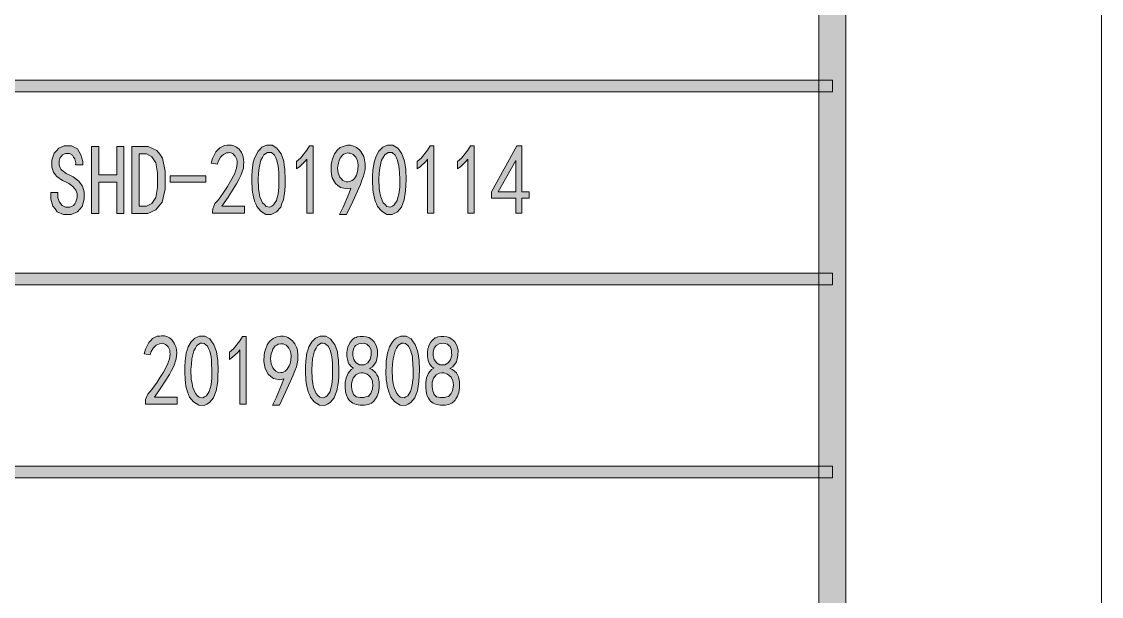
# Model space of a CAD drawing. Header units: millimetres. Extents: x 0 to 829, y 0 to 570.
# Drawn here: x 768.62 to 807.13, y 42.43 to 62.92 of the extents above; entities that cross this region are included whole.
import ezdxf

# ---------------------------------------------------------------- set-up
doc = ezdxf.new("R2010")
doc.units = ezdxf.units.MM

msp = doc.modelspace()

# ---------------------------------------------------------------- hatches: boundary and pattern name
h = msp.add_hatch(color=0)
h.dxf.hatch_style = 2
h.paths.add_polyline_path([(798.015083, 9.119306), (797.055528, 10.078861), (797.055528, 560.002972), (798.015083, 560.962528)])
h = msp.add_hatch(color=0)
h.dxf.hatch_style = 2
h.paths.add_polyline_path([(797.535306, 60.833), (797.535306, 60.42025), (749.508139, 60.42025), (749.508139, 60.833)])
h = msp.add_hatch(color=0)
h.dxf.hatch_style = 2
h.paths.add_polyline_path([(770.85825, 56.747833), (770.85825, 56.585556), (770.777111, 56.328028), (770.695972, 56.236306), (770.614833, 56.141056), (770.392583, 56.045806), (770.255, 56.045806), (770.113889, 56.045806), (769.895167, 56.144583), (769.817556, 56.243361), (769.739944, 56.338611), (769.658806, 56.585556), (769.658806, 56.733722), (769.658806, 56.828972), (769.916333, 56.828972), (769.916333, 56.747833), (769.916333, 56.642), (769.96925, 56.479722), (770.018639, 56.423278), (770.068028, 56.366833), (770.187972, 56.310389), (770.255, 56.310389), (770.343194, 56.310389), (770.473722, 56.370361), (770.516056, 56.430333), (770.558389, 56.490306), (770.600722, 56.634944), (770.600722, 56.719611), (770.600722, 56.790167), (770.551333, 56.917167), (770.501944, 56.977139), (770.449028, 57.037111), (770.304389, 57.146472), (770.209139, 57.195861), (770.075083, 57.259361), (769.881056, 57.396944), (769.821083, 57.474556), (769.764639, 57.552167), (769.704667, 57.735611), (769.704667, 57.841444), (769.704667, 57.986083), (769.785806, 58.225972), (769.866944, 58.317694), (769.948083, 58.405889), (770.142111, 58.497611), (770.255, 58.497611), (770.399639, 58.497611), (770.611306, 58.38825), (770.674806, 58.282417), (770.738306, 58.173056), (770.801806, 57.936694), (770.801806, 57.813222), (770.544278, 57.813222), (770.551333, 57.887306), (770.516056, 58.028417), (770.47725, 58.091917), (770.438444, 58.155417), (770.325556, 58.218917), (770.255, 58.218917), (770.187972, 58.218917), (770.078611, 58.173056), (770.039806, 58.127194), (770.001, 58.081333), (769.962194, 57.957861), (769.962194, 57.88025), (769.962194, 57.820278), (769.993944, 57.710917), (770.025694, 57.665056), (770.053917, 57.619194), (770.216194, 57.509833), (770.343194, 57.446333), (770.466667, 57.382833), (770.657167, 57.234667), (770.724194, 57.146472), (770.791222, 57.058278), (770.85825, 56.857194)])
h = msp.add_hatch(color=0)
h.dxf.hatch_style = 2
h.paths.add_polyline_path([(772.272889, 56.074028), (772.015361, 56.074028), (772.015361, 57.195861), (771.376833, 57.195861), (771.376833, 56.074028), (771.115778, 56.074028), (771.115778, 58.469389), (771.376833, 58.469389), (771.376833, 57.460444), (772.015361, 57.460444), (772.015361, 58.469389), (772.272889, 58.469389)])
h = msp.add_hatch(color=0)
h.paths.add_polyline_path([(773.740444, 57.266417), (773.740444, 56.941861), (773.631083, 56.48325), (773.521722, 56.345667), (773.412361, 56.211611), (773.119556, 56.074028), (772.932583, 56.074028), (772.551583, 56.074028), (772.551583, 58.469389), (772.932583, 58.469389), (773.140722, 58.469389), (773.447639, 58.331806), (773.546417, 58.190694), (773.641667, 58.049583), (773.740444, 57.587444)])
h.paths.add_polyline_path([(773.472333, 57.266417), (773.472333, 57.523944), (773.405306, 57.887306), (773.338278, 57.993139), (773.27125, 58.098972), (773.070167, 58.204806), (772.932583, 58.204806), (772.809111, 58.204806), (772.809111, 56.338611), (772.932583, 56.338611), (773.070167, 56.338611), (773.27125, 56.440917), (773.338278, 56.543222), (773.405306, 56.645528), (773.472333, 57.005361)])
h = msp.add_hatch(color=0)
h.dxf.hatch_style = 2
h.paths.add_polyline_path([(775.433778, 56.144583), (775.440833, 56.250417), (775.518444, 56.437389), (775.592528, 56.522056), (775.663083, 56.606722), (775.850056, 56.867778), (775.962944, 57.047694), (776.072306, 57.227611), (776.220472, 57.502778), (776.252222, 57.601556), (776.2875, 57.700333), (776.312194, 57.866139), (776.305139, 57.936694), (776.294556, 58.00725), (776.241639, 58.123667), (776.195778, 58.169528), (776.153444, 58.215389), (776.047611, 58.254194), (775.991167, 58.247139), (775.931194, 58.240083), (775.818306, 58.183639), (775.765389, 58.13425), (775.712472, 58.084861), (775.631333, 57.936694), (775.603111, 57.841444), (775.387917, 57.88025), (775.433778, 58.042528), (775.550194, 58.278889), (775.62075, 58.352972), (775.691306, 58.423528), (775.853583, 58.504667), (775.948833, 58.511722), (776.005278, 58.518778), (776.107583, 58.51525), (776.153444, 58.504667), (776.195778, 58.494083), (776.291028, 58.444694), (776.336889, 58.405889), (776.386278, 58.370611), (776.463889, 58.254194), (776.495639, 58.176583), (776.523861, 58.098972), (776.548556, 57.912), (776.537972, 57.806167), (776.530917, 57.696806), (776.442722, 57.43575), (776.365111, 57.287583), (776.2875, 57.135889), (775.984111, 56.663167), (775.758333, 56.338611), (776.566194, 56.338611), (776.566194, 56.088139), (775.433778, 56.088139)])
h = msp.add_hatch(color=0)
h.paths.add_polyline_path([(776.837833, 57.425167), (776.841361, 57.612139), (776.883694, 57.904944), (776.918972, 58.014306), (776.957778, 58.123667), (777.060083, 58.303583), (777.127111, 58.374139), (777.194139, 58.441167), (777.359944, 58.511722), (777.458722, 58.511722), (777.5575, 58.511722), (777.726833, 58.409417), (777.800917, 58.310639), (777.875, 58.208333), (777.97025, 57.950806), (777.991417, 57.799111), (778.012583, 57.643889), (778.026694, 57.291111), (778.019639, 57.090028), (778.009056, 56.888944), (777.956139, 56.564389), (777.90675, 56.437389), (777.860889, 56.310389), (777.71625, 56.137528), (777.621, 56.088139), (777.52575, 56.03875), (777.33525, 56.049333), (777.24, 56.109306), (777.14475, 56.169278), (777.010694, 56.3245), (776.971889, 56.423278), (776.933083, 56.522056), (776.876639, 56.730194), (776.859, 56.836028), (776.841361, 56.945389), (776.830778, 57.241722)])
h.paths.add_polyline_path([(777.070667, 57.509833), (777.056556, 57.319333), (777.067139, 56.973611), (777.095361, 56.821917), (777.123583, 56.67375), (777.215306, 56.458556), (777.278806, 56.395056), (777.342306, 56.331556), (777.476361, 56.306861), (777.543389, 56.345667), (777.610417, 56.384472), (777.709194, 56.539694), (777.737417, 56.656111), (777.769167, 56.772528), (777.800917, 57.023), (777.800917, 57.160583), (777.800917, 57.298167), (777.793861, 57.545111), (777.783278, 57.658), (777.776222, 57.770889), (777.723306, 57.971972), (777.6845, 58.063694), (777.642167, 58.155417), (777.529278, 58.250667), (777.458722, 58.254194), (777.388167, 58.257722), (777.264694, 58.169528), (777.211778, 58.077806), (777.158861, 57.986083), (777.088306, 57.703861)])
h = msp.add_hatch(color=0)
h.dxf.hatch_style = 2
h.paths.add_polyline_path([(778.799278, 58.021361), (778.725194, 57.929639), (778.54175, 57.756778), (778.428861, 57.672111), (778.428861, 57.936694), (778.569972, 58.056639), (778.799278, 58.338861), (778.887472, 58.497611), (779.021528, 58.497611), (779.021528, 56.088139), (778.799278, 56.088139)])
h = msp.add_hatch(color=0)
h.paths.add_polyline_path([(779.963444, 56.045806), (780.086917, 56.303333), (780.291528, 56.776056), (780.369139, 56.984194), (780.228028, 56.955972), (779.995194, 57.001833), (779.903472, 57.075917), (779.81175, 57.15), (779.698861, 57.347556), (779.677694, 57.474556), (779.660056, 57.601556), (779.663583, 57.830861), (779.68475, 57.929639), (779.705917, 58.031944), (779.776472, 58.201278), (779.825861, 58.268306), (779.871722, 58.335333), (779.988139, 58.427056), (780.055167, 58.455278), (780.122194, 58.4835), (780.242139, 58.511722), (780.295056, 58.511722), (780.347972, 58.511722), (780.457333, 58.4835), (780.513778, 58.455278), (780.570222, 58.427056), (780.672528, 58.345917), (780.714861, 58.289472), (780.760722, 58.233028), (780.824222, 58.116611), (780.838333, 58.056639), (780.855972, 57.996667), (780.873611, 57.844972), (780.873611, 57.749722), (780.873611, 57.654472), (780.817167, 57.411056), (780.760722, 57.266417), (780.704278, 57.11825), (780.429111, 56.507944), (780.210389, 56.045806)])
h.paths.add_polyline_path([(779.903472, 57.615667), (779.910528, 57.523944), (779.974028, 57.37225), (780.026944, 57.315806), (780.079861, 57.255833), (780.196278, 57.202917), (780.25625, 57.209972), (780.316222, 57.217028), (780.415, 57.259361), (780.453806, 57.294639), (780.489083, 57.329917), (780.559639, 57.446333), (780.591389, 57.531), (780.616083, 57.636833), (780.626667, 57.81675), (780.616083, 57.887306), (780.6055, 57.961389), (780.545528, 58.084861), (780.496139, 58.13425), (780.450278, 58.183639), (780.344444, 58.233028), (780.291528, 58.233028), (780.25625, 58.240083), (780.168056, 58.218917), (780.115139, 58.190694), (780.062222, 58.162472), (779.977556, 58.049583), (779.949333, 57.964917), (779.917583, 57.88025), (779.892889, 57.707389)])
h = msp.add_hatch(color=0)
h.paths.add_polyline_path([(781.141722, 57.425167), (781.148778, 57.612139), (781.191111, 57.904944), (781.226389, 58.014306), (781.261667, 58.123667), (781.3675, 58.303583), (781.434528, 58.374139), (781.501556, 58.441167), (781.667361, 58.511722), (781.766139, 58.511722), (781.861389, 58.511722), (782.03425, 58.409417), (782.104806, 58.310639), (782.178889, 58.208333), (782.274139, 57.950806), (782.295306, 57.799111), (782.32, 57.643889), (782.334111, 57.291111), (782.323528, 57.090028), (782.316472, 56.888944), (782.260028, 56.564389), (782.214167, 56.437389), (782.164778, 56.310389), (782.023667, 56.137528), (781.928417, 56.088139), (781.833167, 56.03875), (781.642667, 56.049333), (781.547417, 56.109306), (781.452167, 56.169278), (781.314583, 56.3245), (781.275778, 56.423278), (781.236972, 56.522056), (781.180528, 56.730194), (781.162889, 56.836028), (781.148778, 56.945389), (781.138194, 57.241722)])
h.paths.add_polyline_path([(781.378083, 57.509833), (781.360444, 57.319333), (781.371028, 56.973611), (781.39925, 56.821917), (781.427472, 56.67375), (781.519194, 56.458556), (781.586222, 56.395056), (781.649722, 56.331556), (781.78025, 56.306861), (781.847278, 56.345667), (781.914306, 56.384472), (782.013083, 56.539694), (782.044833, 56.656111), (782.076583, 56.772528), (782.104806, 57.023), (782.104806, 57.160583), (782.104806, 57.298167), (782.09775, 57.545111), (782.090694, 57.658), (782.080111, 57.770889), (782.030722, 57.971972), (781.988389, 58.063694), (781.946056, 58.155417), (781.833167, 58.250667), (781.766139, 58.254194), (781.695583, 58.257722), (781.572111, 58.169528), (781.519194, 58.077806), (781.46275, 57.986083), (781.395722, 57.703861)])
h = msp.add_hatch(color=0)
h.dxf.hatch_style = 2
h.paths.add_polyline_path([(783.103167, 58.021361), (783.032611, 57.929639), (782.845639, 57.756778), (782.73275, 57.672111), (782.73275, 57.936694), (782.873861, 58.056639), (783.103167, 58.338861), (783.194889, 58.497611), (783.328944, 58.497611), (783.328944, 56.088139), (783.103167, 56.088139)])
h = msp.add_hatch(color=0)
h.dxf.hatch_style = 2
h.paths.add_polyline_path([(784.538972, 58.021361), (784.468417, 57.929639), (784.281444, 57.756778), (784.168556, 57.672111), (784.168556, 57.936694), (784.309667, 58.056639), (784.538972, 58.338861), (784.630694, 58.497611), (784.76475, 58.497611), (784.76475, 56.088139), (784.538972, 56.088139)])
h = msp.add_hatch(color=0)
h.paths.add_polyline_path([(786.242889, 56.620833), (785.382111, 56.620833), (785.382111, 56.857194), (786.28875, 58.497611), (786.458083, 58.497611), (786.458083, 56.857194), (786.726194, 56.857194), (786.726194, 56.620833), (786.458083, 56.620833), (786.458083, 56.088139), (786.242889, 56.088139)])
h.paths.add_polyline_path([(786.242889, 56.857194), (786.242889, 57.964917), (785.614944, 56.857194)])
h = msp.add_hatch(color=0)
h.dxf.hatch_style = 2
h.paths.add_polyline_path([(775.197417, 57.195861), (773.920361, 57.195861), (773.920361, 57.418111), (775.197417, 57.418111)])
h = msp.add_hatch(color=0)
h.dxf.hatch_style = 2
h.paths.add_polyline_path([(797.535306, 53.950306), (797.535306, 53.537556), (749.508139, 53.537556), (749.508139, 53.950306)])
h = msp.add_hatch(color=0)
h.dxf.hatch_style = 2
h.paths.add_polyline_path([(773.041944, 49.343028), (773.045472, 49.448861), (773.126611, 49.635833), (773.197167, 49.7205), (773.27125, 49.805167), (773.454694, 50.066222), (773.567583, 50.246139), (773.680472, 50.426056), (773.825111, 50.701222), (773.860389, 50.8), (773.892139, 50.898778), (773.916833, 51.068111), (773.909778, 51.135139), (773.902722, 51.205694), (773.849806, 51.322111), (773.803944, 51.367972), (773.758083, 51.413833), (773.655778, 51.452639), (773.595806, 51.445583), (773.535833, 51.438528), (773.426472, 51.382083), (773.373556, 51.332694), (773.317111, 51.283306), (773.235972, 51.135139), (773.20775, 51.039889), (772.996083, 51.082222), (773.041944, 51.240972), (773.154833, 51.477333), (773.225389, 51.551417), (773.295944, 51.6255), (773.46175, 51.703111), (773.557, 51.710167), (773.613444, 51.717222), (773.712222, 51.713694), (773.758083, 51.703111), (773.803944, 51.692528), (773.895667, 51.643139), (773.945056, 51.607861), (773.990917, 51.569056), (774.068528, 51.452639), (774.100278, 51.375028), (774.132028, 51.297417), (774.153194, 51.110444), (774.146139, 51.004611), (774.135556, 50.89525), (774.050889, 50.634194), (773.973278, 50.486028), (773.892139, 50.334333), (773.592278, 49.861611), (773.3665, 49.537056), (774.174361, 49.537056), (774.174361, 49.286583), (773.041944, 49.286583)])
h = msp.add_hatch(color=0)
h.paths.add_polyline_path([(774.442472, 50.623611), (774.449528, 50.810583), (774.491861, 51.106917), (774.527139, 51.21275), (774.562417, 51.322111), (774.66825, 51.502028), (774.735278, 51.572583), (774.802306, 51.639611), (774.968111, 51.710167), (775.066889, 51.710167), (775.162139, 51.710167), (775.335, 51.611389), (775.405556, 51.509083), (775.479639, 51.406778), (775.574889, 51.14925), (775.596056, 50.997556), (775.62075, 50.842333), (775.634861, 50.489556), (775.624278, 50.288472), (775.617222, 50.087389), (775.560778, 49.762833), (775.514917, 49.635833), (775.465528, 49.512361), (775.324417, 49.335972), (775.229167, 49.286583), (775.133917, 49.237194), (774.943417, 49.247778), (774.848167, 49.30775), (774.752917, 49.367722), (774.615333, 49.526472), (774.576528, 49.621722), (774.537722, 49.7205), (774.481278, 49.928639), (774.463639, 50.038), (774.449528, 50.143833), (774.438944, 50.440167)])
h.paths.add_polyline_path([(774.678833, 50.708278), (774.661194, 50.517778), (774.671778, 50.172056), (774.7, 50.023889), (774.728222, 49.872194), (774.819944, 49.657), (774.886972, 49.5935), (774.950472, 49.533528), (775.081, 49.508833), (775.148028, 49.544111), (775.215056, 49.582917), (775.313833, 49.738139), (775.345583, 49.854556), (775.377333, 49.970972), (775.405556, 50.221444), (775.405556, 50.359028), (775.405556, 50.496611), (775.3985, 50.743556), (775.391444, 50.856444), (775.380861, 50.969333), (775.331472, 51.170417), (775.289139, 51.262139), (775.246806, 51.353861), (775.133917, 51.449111), (775.066889, 51.452639), (774.996333, 51.456167), (774.872861, 51.367972), (774.819944, 51.27625), (774.7635, 51.184528), (774.696472, 50.902306)])
h = msp.add_hatch(color=0)
h.dxf.hatch_style = 2
h.paths.add_polyline_path([(776.403917, 51.219806), (776.333361, 51.128083), (776.146389, 50.955222), (776.0335, 50.870556), (776.0335, 51.135139), (776.174611, 51.255083), (776.403917, 51.537306), (776.495639, 51.696056), (776.629694, 51.696056), (776.629694, 49.286583), (776.403917, 49.286583)])
h = msp.add_hatch(color=0)
h.paths.add_polyline_path([(777.571611, 49.24425), (777.695083, 49.505306), (777.896167, 49.9745), (777.973778, 50.182639), (777.836194, 50.154417), (777.603361, 50.200278), (777.508111, 50.274361), (777.416389, 50.348444), (777.3035, 50.549528), (777.285861, 50.673), (777.264694, 50.8), (777.268222, 51.029306), (777.289389, 51.128083), (777.314083, 51.230389), (777.384639, 51.399722), (777.4305, 51.46675), (777.479889, 51.533778), (777.592778, 51.629028), (777.659806, 51.653722), (777.726833, 51.681944), (777.850306, 51.710167), (777.903222, 51.710167), (777.956139, 51.710167), (778.0655, 51.681944), (778.121944, 51.653722), (778.178389, 51.629028), (778.277167, 51.544361), (778.323028, 51.487917), (778.368889, 51.431472), (778.428861, 51.315056), (778.4465, 51.255083), (778.464139, 51.195111), (778.47825, 51.043417), (778.47825, 50.948167), (778.47825, 50.852917), (778.421806, 50.6095), (778.368889, 50.464861), (778.312444, 50.316694), (778.037278, 49.706389), (777.818556, 49.24425)])
h.paths.add_polyline_path([(777.508111, 50.814111), (777.518694, 50.722389), (777.578667, 50.574222), (777.631583, 50.51425), (777.6845, 50.454278), (777.800917, 50.401361), (777.864417, 50.408417), (777.924389, 50.415472), (778.023167, 50.457806), (778.058444, 50.493083), (778.09725, 50.528361), (778.164278, 50.644778), (778.199556, 50.729444), (778.220722, 50.835278), (778.231306, 51.015194), (778.220722, 51.089278), (778.210139, 51.159833), (778.150167, 51.283306), (778.104306, 51.332694), (778.054917, 51.382083), (777.952611, 51.431472), (777.896167, 51.431472), (777.864417, 51.438528), (777.776222, 51.417361), (777.723306, 51.389139), (777.670389, 51.360917), (777.585722, 51.248028), (777.553972, 51.163361), (777.522222, 51.082222), (777.501056, 50.905833)])
h = msp.add_hatch(color=0)
h.paths.add_polyline_path([(778.749889, 50.623611), (778.753417, 50.810583), (778.79575, 51.106917), (778.831028, 51.21275), (778.869833, 51.322111), (778.972139, 51.502028), (779.039167, 51.572583), (779.106194, 51.639611), (779.272, 51.710167), (779.370778, 51.710167), (779.469556, 51.710167), (779.638889, 51.611389), (779.712972, 51.509083), (779.787056, 51.406778), (779.882306, 51.14925), (779.903472, 50.997556), (779.924639, 50.842333), (779.93875, 50.489556), (779.931694, 50.288472), (779.924639, 50.087389), (779.868194, 49.762833), (779.818806, 49.635833), (779.772944, 49.512361), (779.628306, 49.335972), (779.533056, 49.286583), (779.437806, 49.237194), (779.247306, 49.247778), (779.152056, 49.30775), (779.056806, 49.367722), (778.92275, 49.526472), (778.883944, 49.621722), (778.845139, 49.7205), (778.788694, 49.928639), (778.771056, 50.038), (778.753417, 50.143833), (778.742833, 50.440167)])
h.paths.add_polyline_path([(778.982722, 50.708278), (778.968611, 50.517778), (778.979194, 50.172056), (779.007417, 50.023889), (779.035639, 49.872194), (779.127361, 49.657), (779.190861, 49.5935), (779.254361, 49.533528), (779.388417, 49.508833), (779.455444, 49.544111), (779.522472, 49.582917), (779.62125, 49.738139), (779.653, 49.854556), (779.681222, 49.970972), (779.712972, 50.221444), (779.712972, 50.359028), (779.712972, 50.496611), (779.705917, 50.743556), (779.695333, 50.856444), (779.688278, 50.969333), (779.638889, 51.170417), (779.596556, 51.262139), (779.554222, 51.353861), (779.441333, 51.449111), (779.370778, 51.452639), (779.300222, 51.456167), (779.17675, 51.367972), (779.123833, 51.27625), (779.070917, 51.184528), (779.000361, 50.902306)])
h = msp.add_hatch(color=0)
h.paths.add_polyline_path([(780.161, 49.9745), (780.161, 50.059167), (780.196278, 50.221444), (780.228028, 50.302583), (780.263306, 50.383722), (780.376194, 50.51425), (780.453806, 50.563639), (780.386778, 50.6095), (780.295056, 50.718861), (780.273889, 50.778833), (780.252722, 50.838806), (780.2245, 50.976389), (780.2245, 51.054), (780.220972, 51.128083), (780.238611, 51.262139), (780.25625, 51.318583), (780.277417, 51.375028), (780.333861, 51.480861), (780.376194, 51.53025), (780.415, 51.579639), (780.499667, 51.643139), (780.549056, 51.660778), (780.594917, 51.678417), (780.70075, 51.696056), (780.757194, 51.696056), (780.813639, 51.696056), (780.912417, 51.681944), (780.958278, 51.667833), (781.004139, 51.653722), (781.099389, 51.597278), (781.148778, 51.551417), (781.198167, 51.505556), (781.27225, 51.375028), (781.293417, 51.290361), (781.318111, 51.205694), (781.314583, 51.011667), (781.289889, 50.898778), (781.261667, 50.785889), (781.131139, 50.6095), (781.025306, 50.549528), (781.120556, 50.51425), (781.254611, 50.404889), (781.293417, 50.330806), (781.332222, 50.256722), (781.371028, 50.076806), (781.371028, 49.9745), (781.371028, 49.868667), (781.346333, 49.699333), (781.321639, 49.635833), (781.296944, 49.572333), (781.2405, 49.470028), (781.20875, 49.427694), (781.180528, 49.385361), (781.095861, 49.318333), (781.042944, 49.293639), (780.990028, 49.268944), (780.852444, 49.24425), (780.771306, 49.24425), (780.690167, 49.24425), (780.552583, 49.268944), (780.492611, 49.293639), (780.432639, 49.318333), (780.333861, 49.392417), (780.295056, 49.441806), (780.25625, 49.491194), (780.203333, 49.604083), (780.189222, 49.671111), (780.175111, 49.738139), (780.161, 49.889833)])
h.paths.add_polyline_path([(780.390306, 49.988611), (780.390306, 49.903944), (780.411472, 49.755778), (780.436167, 49.692278), (780.460861, 49.628778), (780.552583, 49.547639), (780.619611, 49.533528), (780.690167, 49.515889), (780.82775, 49.519417), (780.901833, 49.540583), (780.975917, 49.558222), (781.074694, 49.657), (781.102917, 49.734611), (781.131139, 49.812222), (781.152306, 49.967444), (781.141722, 50.045056), (781.134667, 50.119139), (781.064111, 50.249667), (781.004139, 50.302583), (780.940639, 50.3555), (780.806583, 50.401361), (780.7325, 50.394306), (780.661944, 50.38725), (780.538472, 50.32375), (780.492611, 50.267306), (780.443222, 50.210861), (780.393833, 50.06975)])
h.paths.add_polyline_path([(780.429111, 51.082222), (780.429111, 51.011667), (780.471444, 50.877611), (780.51025, 50.814111), (780.549056, 50.750611), (780.672528, 50.687111), (780.757194, 50.687111), (780.838333, 50.687111), (780.965333, 50.750611), (781.007667, 50.814111), (781.05, 50.877611), (781.088806, 51.029306), (781.085278, 51.113972), (781.085278, 51.202167), (781.032361, 51.332694), (780.9865, 51.375028), (780.937111, 51.417361), (780.810111, 51.452639), (780.728972, 51.445583), (780.647833, 51.438528), (780.531417, 51.378556), (780.499667, 51.325639), (780.464389, 51.272722), (780.429111, 51.14925)])
h = msp.add_hatch(color=0)
h.paths.add_polyline_path([(781.617972, 50.623611), (781.625028, 50.810583), (781.667361, 51.106917), (781.702639, 51.21275), (781.741444, 51.322111), (781.84375, 51.502028), (781.910778, 51.572583), (781.977806, 51.639611), (782.143611, 51.710167), (782.242389, 51.710167), (782.341167, 51.710167), (782.5105, 51.611389), (782.584583, 51.509083), (782.655139, 51.406778), (782.750389, 51.14925), (782.775083, 50.997556), (782.79625, 50.842333), (782.810361, 50.489556), (782.803306, 50.288472), (782.792722, 50.087389), (782.736278, 49.762833), (782.690417, 49.635833), (782.641028, 49.512361), (782.499917, 49.335972), (782.404667, 49.286583), (782.309417, 49.237194), (782.118917, 49.247778), (782.023667, 49.30775), (781.928417, 49.367722), (781.794361, 49.526472), (781.755556, 49.621722), (781.713222, 49.7205), (781.656778, 49.928639), (781.642667, 50.038), (781.625028, 50.143833), (781.614444, 50.440167)])
h.paths.add_polyline_path([(781.854333, 50.708278), (781.836694, 50.517778), (781.850806, 50.172056), (781.8755, 50.023889), (781.903722, 49.872194), (781.998972, 49.657), (782.062472, 49.5935), (782.125972, 49.533528), (782.260028, 49.508833), (782.327056, 49.544111), (782.394083, 49.582917), (782.492861, 49.738139), (782.521083, 49.854556), (782.552833, 49.970972), (782.584583, 50.221444), (782.584583, 50.359028), (782.584583, 50.496611), (782.574, 50.743556), (782.566944, 50.856444), (782.559889, 50.969333), (782.506972, 51.170417), (782.464639, 51.262139), (782.422306, 51.353861), (782.312944, 51.449111), (782.242389, 51.452639), (782.171833, 51.456167), (782.048361, 51.367972), (781.995444, 51.27625), (781.942528, 51.184528), (781.871972, 50.902306)])
h = msp.add_hatch(color=0)
h.paths.add_polyline_path([(783.032611, 49.9745), (783.032611, 50.059167), (783.064361, 50.221444), (783.099639, 50.302583), (783.131389, 50.383722), (783.244278, 50.51425), (783.325417, 50.563639), (783.254861, 50.6095), (783.166667, 50.718861), (783.1455, 50.778833), (783.120806, 50.838806), (783.096111, 50.976389), (783.092583, 51.054), (783.092583, 51.128083), (783.106694, 51.262139), (783.127861, 51.318583), (783.1455, 51.375028), (783.205472, 51.480861), (783.244278, 51.53025), (783.283083, 51.579639), (783.371278, 51.643139), (783.420667, 51.660778), (783.466528, 51.678417), (783.568833, 51.696056), (783.625278, 51.696056), (783.681722, 51.696056), (783.784028, 51.681944), (783.829889, 51.667833), (783.872222, 51.653722), (783.967472, 51.597278), (784.020389, 51.551417), (784.069778, 51.505556), (784.143861, 51.375028), (784.165028, 51.290361), (784.186194, 51.205694), (784.182667, 51.011667), (784.157972, 50.898778), (784.133278, 50.785889), (784.00275, 50.6095), (783.896917, 50.549528), (783.992167, 50.51425), (784.126222, 50.404889), (784.165028, 50.330806), (784.203833, 50.256722), (784.242639, 50.076806), (784.242639, 49.9745), (784.242639, 49.868667), (784.217944, 49.699333), (784.19325, 49.635833), (784.168556, 49.572333), (784.112111, 49.470028), (784.080361, 49.427694), (784.048611, 49.385361), (783.963944, 49.318333), (783.911028, 49.293639), (783.858111, 49.268944), (783.724056, 49.24425), (783.642917, 49.24425), (783.561778, 49.24425), (783.420667, 49.268944), (783.364222, 49.293639), (783.30425, 49.318333), (783.205472, 49.392417), (783.166667, 49.441806), (783.127861, 49.491194), (783.074944, 49.604083), (783.060833, 49.671111), (783.046722, 49.738139), (783.032611, 49.889833)])
h.paths.add_polyline_path([(783.261917, 49.988611), (783.258389, 49.903944), (783.283083, 49.755778), (783.307778, 49.692278), (783.332472, 49.628778), (783.424194, 49.547639), (783.491222, 49.533528), (783.55825, 49.515889), (783.699361, 49.519417), (783.773444, 49.540583), (783.844, 49.558222), (783.946306, 49.657), (783.974528, 49.734611), (784.00275, 49.812222), (784.020389, 49.967444), (784.013333, 50.045056), (784.006278, 50.119139), (783.935722, 50.249667), (783.872222, 50.302583), (783.81225, 50.3555), (783.678194, 50.401361), (783.604111, 50.394306), (783.530028, 50.38725), (783.410083, 50.32375), (783.364222, 50.267306), (783.314833, 50.210861), (783.265444, 50.06975)])
h.paths.add_polyline_path([(783.300722, 51.082222), (783.300722, 51.011667), (783.339528, 50.877611), (783.378333, 50.814111), (783.420667, 50.750611), (783.540611, 50.687111), (783.625278, 50.687111), (783.709944, 50.687111), (783.836944, 50.750611), (783.879278, 50.814111), (783.921611, 50.877611), (783.960417, 51.029306), (783.956889, 51.113972), (783.953361, 51.202167), (783.903972, 51.332694), (783.854583, 51.375028), (783.808722, 51.417361), (783.678194, 51.452639), (783.597056, 51.445583), (783.515917, 51.438528), (783.403028, 51.378556), (783.36775, 51.325639), (783.336, 51.272722), (783.300722, 51.14925)])
h = msp.add_hatch(color=0)
h.dxf.hatch_style = 2
h.paths.add_polyline_path([(797.535306, 47.067611), (797.535306, 46.654861), (749.508139, 46.654861), (749.508139, 47.067611)])

# ---------------------------------------------------------------- linework, layer by layer
at = {"color": 0, "lineweight": 0}
for points in [[(0, 0), (0, 570.081833), (807.130861, 570.081833), (807.130861, 0)], [(798.015083, 9.119306), (797.055528, 10.078861), (797.055528, 560.002972), (798.015083, 560.962528)], [(797.535306, 60.833), (797.535306, 60.42025), (749.508139, 60.42025), (749.508139, 60.833)], [(770.85825, 56.747833), (770.85825, 56.585556), (770.777111, 56.328028), (770.695972, 56.236306), (770.614833, 56.141056), (770.392583, 56.045806), (770.255, 56.045806), (770.113889, 56.045806), (769.895167, 56.144583), (769.817556, 56.243361), (769.739944, 56.338611), (769.658806, 56.585556), (769.658806, 56.733722), (769.658806, 56.828972), (769.916333, 56.828972), (769.916333, 56.747833), (769.916333, 56.642), (769.96925, 56.479722), (770.018639, 56.423278), (770.068028, 56.366833), (770.187972, 56.310389), (770.255, 56.310389), (770.343194, 56.310389), (770.473722, 56.370361), (770.516056, 56.430333), (770.558389, 56.490306), (770.600722, 56.634944), (770.600722, 56.719611), (770.600722, 56.790167), (770.551333, 56.917167), (770.501944, 56.977139), (770.449028, 57.037111), (770.304389, 57.146472), (770.209139, 57.195861), (770.075083, 57.259361), (769.881056, 57.396944), (769.821083, 57.474556), (769.764639, 57.552167), (769.704667, 57.735611), (769.704667, 57.841444), (769.704667, 57.986083), (769.785806, 58.225972), (769.866944, 58.317694), (769.948083, 58.405889), (770.142111, 58.497611), (770.255, 58.497611), (770.399639, 58.497611), (770.611306, 58.38825), (770.674806, 58.282417), (770.738306, 58.173056), (770.801806, 57.936694), (770.801806, 57.813222), (770.544278, 57.813222), (770.551333, 57.887306), (770.516056, 58.028417), (770.47725, 58.091917), (770.438444, 58.155417), (770.325556, 58.218917), (770.255, 58.218917), (770.187972, 58.218917), (770.078611, 58.173056), (770.039806, 58.127194), (770.001, 58.081333), (769.962194, 57.957861), (769.962194, 57.88025), (769.962194, 57.820278), (769.993944, 57.710917), (770.025694, 57.665056), (770.053917, 57.619194), (770.216194, 57.509833), (770.343194, 57.446333), (770.466667, 57.382833), (770.657167, 57.234667), (770.724194, 57.146472), (770.791222, 57.058278), (770.85825, 56.857194)], [(772.272889, 56.074028), (772.015361, 56.074028), (772.015361, 57.195861), (771.376833, 57.195861), (771.376833, 56.074028), (771.115778, 56.074028), (771.115778, 58.469389), (771.376833, 58.469389), (771.376833, 57.460444), (772.015361, 57.460444), (772.015361, 58.469389), (772.272889, 58.469389)], [(773.740444, 57.266417), (773.740444, 56.941861), (773.631083, 56.48325), (773.521722, 56.345667), (773.412361, 56.211611), (773.119556, 56.074028), (772.932583, 56.074028), (772.551583, 56.074028), (772.551583, 58.469389), (772.932583, 58.469389), (773.140722, 58.469389), (773.447639, 58.331806), (773.546417, 58.190694), (773.641667, 58.049583), (773.740444, 57.587444)], [(773.472333, 57.266417), (773.472333, 57.523944), (773.405306, 57.887306), (773.338278, 57.993139), (773.27125, 58.098972), (773.070167, 58.204806), (772.932583, 58.204806), (772.809111, 58.204806), (772.809111, 56.338611), (772.932583, 56.338611), (773.070167, 56.338611), (773.27125, 56.440917), (773.338278, 56.543222), (773.405306, 56.645528), (773.472333, 57.005361)], [(775.433778, 56.144583), (775.440833, 56.250417), (775.518444, 56.437389), (775.592528, 56.522056), (775.663083, 56.606722), (775.850056, 56.867778), (775.962944, 57.047694), (776.072306, 57.227611), (776.220472, 57.502778), (776.252222, 57.601556), (776.2875, 57.700333), (776.312194, 57.866139), (776.305139, 57.936694), (776.294556, 58.00725), (776.241639, 58.123667), (776.195778, 58.169528), (776.153444, 58.215389), (776.047611, 58.254194), (775.991167, 58.247139), (775.931194, 58.240083), (775.818306, 58.183639), (775.765389, 58.13425), (775.712472, 58.084861), (775.631333, 57.936694), (775.603111, 57.841444), (775.387917, 57.88025), (775.433778, 58.042528), (775.550194, 58.278889), (775.62075, 58.352972), (775.691306, 58.423528), (775.853583, 58.504667), (775.948833, 58.511722), (776.005278, 58.518778), (776.107583, 58.51525), (776.153444, 58.504667), (776.195778, 58.494083), (776.291028, 58.444694), (776.336889, 58.405889), (776.386278, 58.370611), (776.463889, 58.254194), (776.495639, 58.176583), (776.523861, 58.098972), (776.548556, 57.912), (776.537972, 57.806167), (776.530917, 57.696806), (776.442722, 57.43575), (776.365111, 57.287583), (776.2875, 57.135889), (775.984111, 56.663167), (775.758333, 56.338611), (776.566194, 56.338611), (776.566194, 56.088139), (775.433778, 56.088139)], [(776.837833, 57.425167), (776.841361, 57.612139), (776.883694, 57.904944), (776.918972, 58.014306), (776.957778, 58.123667), (777.060083, 58.303583), (777.127111, 58.374139), (777.194139, 58.441167), (777.359944, 58.511722), (777.458722, 58.511722), (777.5575, 58.511722), (777.726833, 58.409417), (777.800917, 58.310639), (777.875, 58.208333), (777.97025, 57.950806), (777.991417, 57.799111), (778.012583, 57.643889), (778.026694, 57.291111), (778.019639, 57.090028), (778.009056, 56.888944), (777.956139, 56.564389), (777.90675, 56.437389), (777.860889, 56.310389), (777.71625, 56.137528), (777.621, 56.088139), (777.52575, 56.03875), (777.33525, 56.049333), (777.24, 56.109306), (777.14475, 56.169278), (777.010694, 56.3245), (776.971889, 56.423278), (776.933083, 56.522056), (776.876639, 56.730194), (776.859, 56.836028), (776.841361, 56.945389), (776.830778, 57.241722)], [(777.070667, 57.509833), (777.056556, 57.319333), (777.067139, 56.973611), (777.095361, 56.821917), (777.123583, 56.67375), (777.215306, 56.458556), (777.278806, 56.395056), (777.342306, 56.331556), (777.476361, 56.306861), (777.543389, 56.345667), (777.610417, 56.384472), (777.709194, 56.539694), (777.737417, 56.656111), (777.769167, 56.772528), (777.800917, 57.023), (777.800917, 57.160583), (777.800917, 57.298167), (777.793861, 57.545111), (777.783278, 57.658), (777.776222, 57.770889), (777.723306, 57.971972), (777.6845, 58.063694), (777.642167, 58.155417), (777.529278, 58.250667), (777.458722, 58.254194), (777.388167, 58.257722), (777.264694, 58.169528), (777.211778, 58.077806), (777.158861, 57.986083), (777.088306, 57.703861)], [(778.799278, 58.021361), (778.725194, 57.929639), (778.54175, 57.756778), (778.428861, 57.672111), (778.428861, 57.936694), (778.569972, 58.056639), (778.799278, 58.338861), (778.887472, 58.497611), (779.021528, 58.497611), (779.021528, 56.088139), (778.799278, 56.088139)], [(779.963444, 56.045806), (780.086917, 56.303333), (780.291528, 56.776056), (780.369139, 56.984194), (780.228028, 56.955972), (779.995194, 57.001833), (779.903472, 57.075917), (779.81175, 57.15), (779.698861, 57.347556), (779.677694, 57.474556), (779.660056, 57.601556), (779.663583, 57.830861), (779.68475, 57.929639), (779.705917, 58.031944), (779.776472, 58.201278), (779.825861, 58.268306), (779.871722, 58.335333), (779.988139, 58.427056), (780.055167, 58.455278), (780.122194, 58.4835), (780.242139, 58.511722), (780.295056, 58.511722), (780.347972, 58.511722), (780.457333, 58.4835), (780.513778, 58.455278), (780.570222, 58.427056), (780.672528, 58.345917), (780.714861, 58.289472), (780.760722, 58.233028), (780.824222, 58.116611), (780.838333, 58.056639), (780.855972, 57.996667), (780.873611, 57.844972), (780.873611, 57.749722), (780.873611, 57.654472), (780.817167, 57.411056), (780.760722, 57.266417), (780.704278, 57.11825), (780.429111, 56.507944), (780.210389, 56.045806)], [(779.903472, 57.615667), (779.910528, 57.523944), (779.974028, 57.37225), (780.026944, 57.315806), (780.079861, 57.255833), (780.196278, 57.202917), (780.25625, 57.209972), (780.316222, 57.217028), (780.415, 57.259361), (780.453806, 57.294639), (780.489083, 57.329917), (780.559639, 57.446333), (780.591389, 57.531), (780.616083, 57.636833), (780.626667, 57.81675), (780.616083, 57.887306), (780.6055, 57.961389), (780.545528, 58.084861), (780.496139, 58.13425), (780.450278, 58.183639), (780.344444, 58.233028), (780.291528, 58.233028), (780.25625, 58.240083), (780.168056, 58.218917), (780.115139, 58.190694), (780.062222, 58.162472), (779.977556, 58.049583), (779.949333, 57.964917), (779.917583, 57.88025), (779.892889, 57.707389)], [(781.141722, 57.425167), (781.148778, 57.612139), (781.191111, 57.904944), (781.226389, 58.014306), (781.261667, 58.123667), (781.3675, 58.303583), (781.434528, 58.374139), (781.501556, 58.441167), (781.667361, 58.511722), (781.766139, 58.511722), (781.861389, 58.511722), (782.03425, 58.409417), (782.104806, 58.310639), (782.178889, 58.208333), (782.274139, 57.950806), (782.295306, 57.799111), (782.32, 57.643889), (782.334111, 57.291111), (782.323528, 57.090028), (782.316472, 56.888944), (782.260028, 56.564389), (782.214167, 56.437389), (782.164778, 56.310389), (782.023667, 56.137528), (781.928417, 56.088139), (781.833167, 56.03875), (781.642667, 56.049333), (781.547417, 56.109306), (781.452167, 56.169278), (781.314583, 56.3245), (781.275778, 56.423278), (781.236972, 56.522056), (781.180528, 56.730194), (781.162889, 56.836028), (781.148778, 56.945389), (781.138194, 57.241722)], [(781.378083, 57.509833), (781.360444, 57.319333), (781.371028, 56.973611), (781.39925, 56.821917), (781.427472, 56.67375), (781.519194, 56.458556), (781.586222, 56.395056), (781.649722, 56.331556), (781.78025, 56.306861), (781.847278, 56.345667), (781.914306, 56.384472), (782.013083, 56.539694), (782.044833, 56.656111), (782.076583, 56.772528), (782.104806, 57.023), (782.104806, 57.160583), (782.104806, 57.298167), (782.09775, 57.545111), (782.090694, 57.658), (782.080111, 57.770889), (782.030722, 57.971972), (781.988389, 58.063694), (781.946056, 58.155417), (781.833167, 58.250667), (781.766139, 58.254194), (781.695583, 58.257722), (781.572111, 58.169528), (781.519194, 58.077806), (781.46275, 57.986083), (781.395722, 57.703861)], [(783.103167, 58.021361), (783.032611, 57.929639), (782.845639, 57.756778), (782.73275, 57.672111), (782.73275, 57.936694), (782.873861, 58.056639), (783.103167, 58.338861), (783.194889, 58.497611), (783.328944, 58.497611), (783.328944, 56.088139), (783.103167, 56.088139)], [(784.538972, 58.021361), (784.468417, 57.929639), (784.281444, 57.756778), (784.168556, 57.672111), (784.168556, 57.936694), (784.309667, 58.056639), (784.538972, 58.338861), (784.630694, 58.497611), (784.76475, 58.497611), (784.76475, 56.088139), (784.538972, 56.088139)], [(786.242889, 56.620833), (785.382111, 56.620833), (785.382111, 56.857194), (786.28875, 58.497611), (786.458083, 58.497611), (786.458083, 56.857194), (786.726194, 56.857194), (786.726194, 56.620833), (786.458083, 56.620833), (786.458083, 56.088139), (786.242889, 56.088139)], [(786.242889, 56.857194), (786.242889, 57.964917), (785.614944, 56.857194)], [(775.197417, 57.195861), (773.920361, 57.195861), (773.920361, 57.418111), (775.197417, 57.418111)], [(797.535306, 53.950306), (797.535306, 53.537556), (749.508139, 53.537556), (749.508139, 53.950306)], [(773.041944, 49.343028), (773.045472, 49.448861), (773.126611, 49.635833), (773.197167, 49.7205), (773.27125, 49.805167), (773.454694, 50.066222), (773.567583, 50.246139), (773.680472, 50.426056), (773.825111, 50.701222), (773.860389, 50.8), (773.892139, 50.898778), (773.916833, 51.068111), (773.909778, 51.135139), (773.902722, 51.205694), (773.849806, 51.322111), (773.803944, 51.367972), (773.758083, 51.413833), (773.655778, 51.452639), (773.595806, 51.445583), (773.535833, 51.438528), (773.426472, 51.382083), (773.373556, 51.332694), (773.317111, 51.283306), (773.235972, 51.135139), (773.20775, 51.039889), (772.996083, 51.082222), (773.041944, 51.240972), (773.154833, 51.477333), (773.225389, 51.551417), (773.295944, 51.6255), (773.46175, 51.703111), (773.557, 51.710167), (773.613444, 51.717222), (773.712222, 51.713694), (773.758083, 51.703111), (773.803944, 51.692528), (773.895667, 51.643139), (773.945056, 51.607861), (773.990917, 51.569056), (774.068528, 51.452639), (774.100278, 51.375028), (774.132028, 51.297417), (774.153194, 51.110444), (774.146139, 51.004611), (774.135556, 50.89525), (774.050889, 50.634194), (773.973278, 50.486028), (773.892139, 50.334333), (773.592278, 49.861611), (773.3665, 49.537056), (774.174361, 49.537056), (774.174361, 49.286583), (773.041944, 49.286583)], [(774.442472, 50.623611), (774.449528, 50.810583), (774.491861, 51.106917), (774.527139, 51.21275), (774.562417, 51.322111), (774.66825, 51.502028), (774.735278, 51.572583), (774.802306, 51.639611), (774.968111, 51.710167), (775.066889, 51.710167), (775.162139, 51.710167), (775.335, 51.611389), (775.405556, 51.509083), (775.479639, 51.406778), (775.574889, 51.14925), (775.596056, 50.997556), (775.62075, 50.842333), (775.634861, 50.489556), (775.624278, 50.288472), (775.617222, 50.087389), (775.560778, 49.762833), (775.514917, 49.635833), (775.465528, 49.512361), (775.324417, 49.335972), (775.229167, 49.286583), (775.133917, 49.237194), (774.943417, 49.247778), (774.848167, 49.30775), (774.752917, 49.367722), (774.615333, 49.526472), (774.576528, 49.621722), (774.537722, 49.7205), (774.481278, 49.928639), (774.463639, 50.038), (774.449528, 50.143833), (774.438944, 50.440167)], [(776.403917, 51.219806), (776.333361, 51.128083), (776.146389, 50.955222), (776.0335, 50.870556), (776.0335, 51.135139), (776.174611, 51.255083), (776.403917, 51.537306), (776.495639, 51.696056), (776.629694, 51.696056), (776.629694, 49.286583), (776.403917, 49.286583)], [(777.571611, 49.24425), (777.695083, 49.505306), (777.896167, 49.9745), (777.973778, 50.182639), (777.836194, 50.154417), (777.603361, 50.200278), (777.508111, 50.274361), (777.416389, 50.348444), (777.3035, 50.549528), (777.285861, 50.673), (777.264694, 50.8), (777.268222, 51.029306), (777.289389, 51.128083), (777.314083, 51.230389), (777.384639, 51.399722), (777.4305, 51.46675), (777.479889, 51.533778), (777.592778, 51.629028), (777.659806, 51.653722), (777.726833, 51.681944), (777.850306, 51.710167), (777.903222, 51.710167), (777.956139, 51.710167), (778.0655, 51.681944), (778.121944, 51.653722), (778.178389, 51.629028), (778.277167, 51.544361), (778.323028, 51.487917), (778.368889, 51.431472), (778.428861, 51.315056), (778.4465, 51.255083), (778.464139, 51.195111), (778.47825, 51.043417), (778.47825, 50.948167), (778.47825, 50.852917), (778.421806, 50.6095), (778.368889, 50.464861), (778.312444, 50.316694), (778.037278, 49.706389), (777.818556, 49.24425)], [(778.749889, 50.623611), (778.753417, 50.810583), (778.79575, 51.106917), (778.831028, 51.21275), (778.869833, 51.322111), (778.972139, 51.502028), (779.039167, 51.572583), (779.106194, 51.639611), (779.272, 51.710167), (779.370778, 51.710167), (779.469556, 51.710167), (779.638889, 51.611389), (779.712972, 51.509083), (779.787056, 51.406778), (779.882306, 51.14925), (779.903472, 50.997556), (779.924639, 50.842333), (779.93875, 50.489556), (779.931694, 50.288472), (779.924639, 50.087389), (779.868194, 49.762833), (779.818806, 49.635833), (779.772944, 49.512361), (779.628306, 49.335972), (779.533056, 49.286583), (779.437806, 49.237194), (779.247306, 49.247778), (779.152056, 49.30775), (779.056806, 49.367722), (778.92275, 49.526472), (778.883944, 49.621722), (778.845139, 49.7205), (778.788694, 49.928639), (778.771056, 50.038), (778.753417, 50.143833), (778.742833, 50.440167)], [(780.161, 49.9745), (780.161, 50.059167), (780.196278, 50.221444), (780.228028, 50.302583), (780.263306, 50.383722), (780.376194, 50.51425), (780.453806, 50.563639), (780.386778, 50.6095), (780.295056, 50.718861), (780.273889, 50.778833), (780.252722, 50.838806), (780.2245, 50.976389), (780.2245, 51.054), (780.220972, 51.128083), (780.238611, 51.262139), (780.25625, 51.318583), (780.277417, 51.375028), (780.333861, 51.480861), (780.376194, 51.53025), (780.415, 51.579639), (780.499667, 51.643139), (780.549056, 51.660778), (780.594917, 51.678417), (780.70075, 51.696056), (780.757194, 51.696056), (780.813639, 51.696056), (780.912417, 51.681944), (780.958278, 51.667833), (781.004139, 51.653722), (781.099389, 51.597278), (781.148778, 51.551417), (781.198167, 51.505556), (781.27225, 51.375028), (781.293417, 51.290361), (781.318111, 51.205694), (781.314583, 51.011667), (781.289889, 50.898778), (781.261667, 50.785889), (781.131139, 50.6095), (781.025306, 50.549528), (781.120556, 50.51425), (781.254611, 50.404889), (781.293417, 50.330806), (781.332222, 50.256722), (781.371028, 50.076806), (781.371028, 49.9745), (781.371028, 49.868667), (781.346333, 49.699333), (781.321639, 49.635833), (781.296944, 49.572333), (781.2405, 49.470028), (781.20875, 49.427694), (781.180528, 49.385361), (781.095861, 49.318333), (781.042944, 49.293639), (780.990028, 49.268944), (780.852444, 49.24425), (780.771306, 49.24425), (780.690167, 49.24425), (780.552583, 49.268944), (780.492611, 49.293639), (780.432639, 49.318333), (780.333861, 49.392417), (780.295056, 49.441806), (780.25625, 49.491194), (780.203333, 49.604083), (780.189222, 49.671111), (780.175111, 49.738139), (780.161, 49.889833)], [(781.617972, 50.623611), (781.625028, 50.810583), (781.667361, 51.106917), (781.702639, 51.21275), (781.741444, 51.322111), (781.84375, 51.502028), (781.910778, 51.572583), (781.977806, 51.639611), (782.143611, 51.710167), (782.242389, 51.710167), (782.341167, 51.710167), (782.5105, 51.611389), (782.584583, 51.509083), (782.655139, 51.406778), (782.750389, 51.14925), (782.775083, 50.997556), (782.79625, 50.842333), (782.810361, 50.489556), (782.803306, 50.288472), (782.792722, 50.087389), (782.736278, 49.762833), (782.690417, 49.635833), (782.641028, 49.512361), (782.499917, 49.335972), (782.404667, 49.286583), (782.309417, 49.237194), (782.118917, 49.247778), (782.023667, 49.30775), (781.928417, 49.367722), (781.794361, 49.526472), (781.755556, 49.621722), (781.713222, 49.7205), (781.656778, 49.928639), (781.642667, 50.038), (781.625028, 50.143833), (781.614444, 50.440167)], [(783.032611, 49.9745), (783.032611, 50.059167), (783.064361, 50.221444), (783.099639, 50.302583), (783.131389, 50.383722), (783.244278, 50.51425), (783.325417, 50.563639), (783.254861, 50.6095), (783.166667, 50.718861), (783.1455, 50.778833), (783.120806, 50.838806), (783.096111, 50.976389), (783.092583, 51.054), (783.092583, 51.128083), (783.106694, 51.262139), (783.127861, 51.318583), (783.1455, 51.375028), (783.205472, 51.480861), (783.244278, 51.53025), (783.283083, 51.579639), (783.371278, 51.643139), (783.420667, 51.660778), (783.466528, 51.678417), (783.568833, 51.696056), (783.625278, 51.696056), (783.681722, 51.696056), (783.784028, 51.681944), (783.829889, 51.667833), (783.872222, 51.653722), (783.967472, 51.597278), (784.020389, 51.551417), (784.069778, 51.505556), (784.143861, 51.375028), (784.165028, 51.290361), (784.186194, 51.205694), (784.182667, 51.011667), (784.157972, 50.898778), (784.133278, 50.785889), (784.00275, 50.6095), (783.896917, 50.549528), (783.992167, 50.51425), (784.126222, 50.404889), (784.165028, 50.330806), (784.203833, 50.256722), (784.242639, 50.076806), (784.242639, 49.9745), (784.242639, 49.868667), (784.217944, 49.699333), (784.19325, 49.635833), (784.168556, 49.572333), (784.112111, 49.470028), (784.080361, 49.427694), (784.048611, 49.385361), (783.963944, 49.318333), (783.911028, 49.293639), (783.858111, 49.268944), (783.724056, 49.24425), (783.642917, 49.24425), (783.561778, 49.24425), (783.420667, 49.268944), (783.364222, 49.293639), (783.30425, 49.318333), (783.205472, 49.392417), (783.166667, 49.441806), (783.127861, 49.491194), (783.074944, 49.604083), (783.060833, 49.671111), (783.046722, 49.738139), (783.032611, 49.889833)], [(774.678833, 50.708278), (774.661194, 50.517778), (774.671778, 50.172056), (774.7, 50.023889), (774.728222, 49.872194), (774.819944, 49.657), (774.886972, 49.5935), (774.950472, 49.533528), (775.081, 49.508833), (775.148028, 49.544111), (775.215056, 49.582917), (775.313833, 49.738139), (775.345583, 49.854556), (775.377333, 49.970972), (775.405556, 50.221444), (775.405556, 50.359028), (775.405556, 50.496611), (775.3985, 50.743556), (775.391444, 50.856444), (775.380861, 50.969333), (775.331472, 51.170417), (775.289139, 51.262139), (775.246806, 51.353861), (775.133917, 51.449111), (775.066889, 51.452639), (774.996333, 51.456167), (774.872861, 51.367972), (774.819944, 51.27625), (774.7635, 51.184528), (774.696472, 50.902306)], [(777.508111, 50.814111), (777.518694, 50.722389), (777.578667, 50.574222), (777.631583, 50.51425), (777.6845, 50.454278), (777.800917, 50.401361), (777.864417, 50.408417), (777.924389, 50.415472), (778.023167, 50.457806), (778.058444, 50.493083), (778.09725, 50.528361), (778.164278, 50.644778), (778.199556, 50.729444), (778.220722, 50.835278), (778.231306, 51.015194), (778.220722, 51.089278), (778.210139, 51.159833), (778.150167, 51.283306), (778.104306, 51.332694), (778.054917, 51.382083), (777.952611, 51.431472), (777.896167, 51.431472), (777.864417, 51.438528), (777.776222, 51.417361), (777.723306, 51.389139), (777.670389, 51.360917), (777.585722, 51.248028), (777.553972, 51.163361), (777.522222, 51.082222), (777.501056, 50.905833)], [(778.982722, 50.708278), (778.968611, 50.517778), (778.979194, 50.172056), (779.007417, 50.023889), (779.035639, 49.872194), (779.127361, 49.657), (779.190861, 49.5935), (779.254361, 49.533528), (779.388417, 49.508833), (779.455444, 49.544111), (779.522472, 49.582917), (779.62125, 49.738139), (779.653, 49.854556), (779.681222, 49.970972), (779.712972, 50.221444), (779.712972, 50.359028), (779.712972, 50.496611), (779.705917, 50.743556), (779.695333, 50.856444), (779.688278, 50.969333), (779.638889, 51.170417), (779.596556, 51.262139), (779.554222, 51.353861), (779.441333, 51.449111), (779.370778, 51.452639), (779.300222, 51.456167), (779.17675, 51.367972), (779.123833, 51.27625), (779.070917, 51.184528), (779.000361, 50.902306)], [(780.429111, 51.082222), (780.429111, 51.011667), (780.471444, 50.877611), (780.51025, 50.814111), (780.549056, 50.750611), (780.672528, 50.687111), (780.757194, 50.687111), (780.838333, 50.687111), (780.965333, 50.750611), (781.007667, 50.814111), (781.05, 50.877611), (781.088806, 51.029306), (781.085278, 51.113972), (781.085278, 51.202167), (781.032361, 51.332694), (780.9865, 51.375028), (780.937111, 51.417361), (780.810111, 51.452639), (780.728972, 51.445583), (780.647833, 51.438528), (780.531417, 51.378556), (780.499667, 51.325639), (780.464389, 51.272722), (780.429111, 51.14925)], [(781.854333, 50.708278), (781.836694, 50.517778), (781.850806, 50.172056), (781.8755, 50.023889), (781.903722, 49.872194), (781.998972, 49.657), (782.062472, 49.5935), (782.125972, 49.533528), (782.260028, 49.508833), (782.327056, 49.544111), (782.394083, 49.582917), (782.492861, 49.738139), (782.521083, 49.854556), (782.552833, 49.970972), (782.584583, 50.221444), (782.584583, 50.359028), (782.584583, 50.496611), (782.574, 50.743556), (782.566944, 50.856444), (782.559889, 50.969333), (782.506972, 51.170417), (782.464639, 51.262139), (782.422306, 51.353861), (782.312944, 51.449111), (782.242389, 51.452639), (782.171833, 51.456167), (782.048361, 51.367972), (781.995444, 51.27625), (781.942528, 51.184528), (781.871972, 50.902306)], [(783.300722, 51.082222), (783.300722, 51.011667), (783.339528, 50.877611), (783.378333, 50.814111), (783.420667, 50.750611), (783.540611, 50.687111), (783.625278, 50.687111), (783.709944, 50.687111), (783.836944, 50.750611), (783.879278, 50.814111), (783.921611, 50.877611), (783.960417, 51.029306), (783.956889, 51.113972), (783.953361, 51.202167), (783.903972, 51.332694), (783.854583, 51.375028), (783.808722, 51.417361), (783.678194, 51.452639), (783.597056, 51.445583), (783.515917, 51.438528), (783.403028, 51.378556), (783.36775, 51.325639), (783.336, 51.272722), (783.300722, 51.14925)], [(780.390306, 49.988611), (780.390306, 49.903944), (780.411472, 49.755778), (780.436167, 49.692278), (780.460861, 49.628778), (780.552583, 49.547639), (780.619611, 49.533528), (780.690167, 49.515889), (780.82775, 49.519417), (780.901833, 49.540583), (780.975917, 49.558222), (781.074694, 49.657), (781.102917, 49.734611), (781.131139, 49.812222), (781.152306, 49.967444), (781.141722, 50.045056), (781.134667, 50.119139), (781.064111, 50.249667), (781.004139, 50.302583), (780.940639, 50.3555), (780.806583, 50.401361), (780.7325, 50.394306), (780.661944, 50.38725), (780.538472, 50.32375), (780.492611, 50.267306), (780.443222, 50.210861), (780.393833, 50.06975)], [(783.261917, 49.988611), (783.258389, 49.903944), (783.283083, 49.755778), (783.307778, 49.692278), (783.332472, 49.628778), (783.424194, 49.547639), (783.491222, 49.533528), (783.55825, 49.515889), (783.699361, 49.519417), (783.773444, 49.540583), (783.844, 49.558222), (783.946306, 49.657), (783.974528, 49.734611), (784.00275, 49.812222), (784.020389, 49.967444), (784.013333, 50.045056), (784.006278, 50.119139), (783.935722, 50.249667), (783.872222, 50.302583), (783.81225, 50.3555), (783.678194, 50.401361), (783.604111, 50.394306), (783.530028, 50.38725), (783.410083, 50.32375), (783.364222, 50.267306), (783.314833, 50.210861), (783.265444, 50.06975)], [(797.535306, 47.067611), (797.535306, 46.654861), (749.508139, 46.654861), (749.508139, 47.067611)]]:
    msp.add_lwpolyline(points, close=True, dxfattribs=at)

doc.saveas('drawing.dxf')
